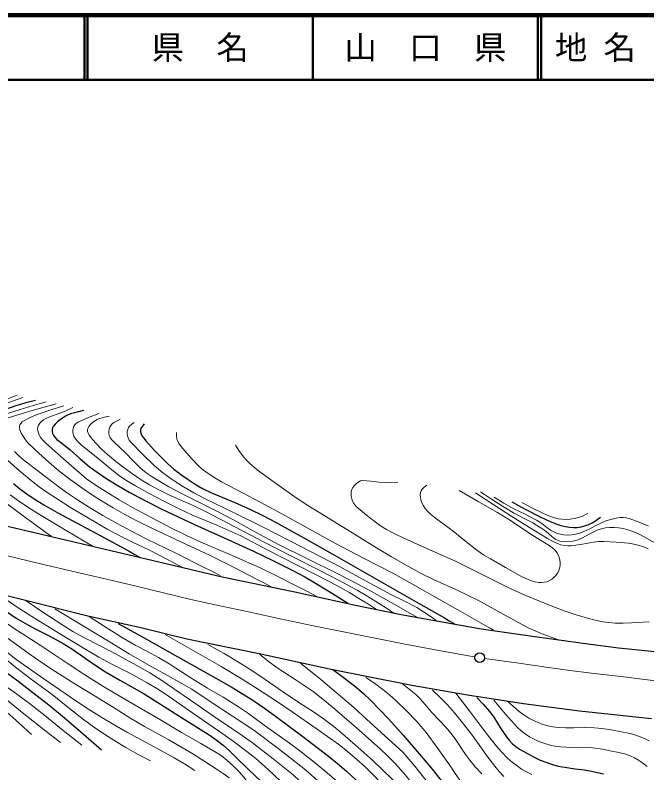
# Model space of a CAD drawing. Units: millimetres, scale not verified. Extents: x 40000 to 680000, y 20000 to 380000.
# Drawn here: x 287068 to 384566, y 263053 to 380000 of the extents above; entities that cross this region are included whole.
import ezdxf
from ezdxf.enums import TextEntityAlignment as Align

# ---------------------------------------------------------------- set-up
doc = ezdxf.new("R2010")
doc.units = ezdxf.units.MM
doc.header["$LTSCALE"] = 1000
doc.linetypes.add('CHAIN', pattern=[18.5, 12, -1.5, 3.5, -1.5])
for name, color, linetype, lineweight in [('M-BGD-EXST', 7, 'Continuous', 25), ('M-BGD-RSTR', 7, 'Continuous', 13), ('M-BMK', 2, 'CHAIN', 13), ('M-BMK-SRVR', 3, 'Continuous', 25), ('M-STR-STR1', 1, 'Continuous', 25), ('M-TTL', 2, 'Continuous', 140), ('M-TTL-LINE', 7, 'Continuous', 50)]:
    doc.layers.add(name, color=color, linetype=linetype, lineweight=lineweight)
doc.layers.add('M-TTL-TXT', color=7, linetype='Continuous')
doc.styles.add('ＭＳ ゴシック', font='')
doc.styles.get('ＭＳ ゴシック').set_extended_font_data('MS Gothic')

msp = doc.modelspace()

# ---------------------------------------------------------------- linework, layer by layer
at = {"layer": 'M-BGD-EXST'}
for points in [[(290232, 320548), (288701, 320163), (287192, 319723), (285131, 318955)], [(297633, 318989), (296619, 318743), (295630, 318441), (295060, 318208), (294524, 317924), (294059, 317601), (293618, 317219), (293250, 316878), (292930, 316501), (292825, 316281), (292774, 316028), (292783, 315722), (292853, 315418), (292984, 315118), (293170, 314847), (293492, 314520), (293869, 314225), (294739, 313593), (295556, 312925), (297027, 311588), (298526, 310308), (299858, 309355), (301234, 308446), (302940, 307399), (304687, 306399), (307172, 305059), (309681, 303774), (312214, 302544), (314774, 301367), (319322, 299327), (323864, 297250), (326853, 295814), (329818, 294322), (331760, 293287), (333671, 292200), (336054, 290752), (338413, 289263)], [(306993, 316920), (306705, 316576), (306481, 316218), (306411, 315996), (306401, 315761), (306462, 315477), (306588, 315189), (306883, 314739), (307248, 314294), (308587, 312806), (309838, 311501), (310680, 310698), (311581, 309921), (312816, 308982), (314077, 308099), (315026, 307499), (316007, 306951), (317375, 306293), (318778, 305687), (321051, 304746), (323310, 303745), (325293, 302773), (327257, 301743), (331626, 299338), (335977, 296880), (340307, 294403), (344642, 291917), (348973, 289444), (353316, 286971), (354072, 286541), (354828, 286112)], [(286792, 307704), (287797, 306893), (288852, 306119), (290151, 305250), (291500, 304420), (293657, 303195), (295850, 302019), (300276, 299648), (304648, 297244), (305432, 296810), (306224, 296371)], [(363745, 304873), (365798, 303749), (367893, 302672), (369193, 302064), (370525, 301509), (371267, 301253), (372023, 301055), (372623, 300955), (373241, 300914), (373824, 300937), (374412, 301021), (374967, 301160), (375501, 301355), (376115, 301661), (376703, 302021), (377069, 302268), (377433, 302521)], [(261207, 295783), (263058, 294254), (264954, 292767), (266781, 291440), (268644, 290160), (272807, 287410), (276966, 284644), (281071, 281811), (285159, 278939), (287501, 277234), (289817, 275473), (292268, 273529), (294682, 271538), (297547, 269093), (300388, 266621)], [(285865, 287835), (287243, 286946), (288643, 286113), (290075, 285331), (292292, 284195), (294486, 283003), (295825, 282169), (297133, 281284), (299068, 279930), (301035, 278627), (303212, 277361), (305429, 276142), (306999, 275243), (308546, 274288), (312752, 271598), (316987, 268921), (318086, 268143), (319148, 267318), (320169, 266429), (321153, 265493), (323098, 263562), (325092, 261667)], [(302991, 286112), (307336, 283664), (311688, 281211), (316037, 278775), (320396, 276336), (322019, 275374), (323618, 274355), (325550, 273026), (327450, 271646), (331456, 268663), (335447, 265646), (336840, 264511), (338194, 263332), (339641, 261972), (341049, 260567), (342464, 259096), (343865, 257608)], [(336123, 278981), (337921, 277641), (339680, 276254), (340815, 275279), (341910, 274258), (343320, 272842), (344695, 271375), (346959, 268865), (349175, 266318), (351213, 263883), (353204, 261409), (354678, 259488), (356196, 257606), (357191, 256527), (358231, 255487), (358583, 255146), (358936, 254805)], [(358324, 274701), (359313, 273643), (360264, 272538), (360835, 271779), (361362, 270980), (362102, 269774), (362889, 268605), (363313, 268084), (363787, 267598), (364334, 267141), (364923, 266727), (366026, 266074), (367158, 265473), (368124, 265023), (369119, 264627), (369999, 264337), (370904, 264103), (372201, 263868), (373519, 263691), (374918, 263508), (376302, 263266), (377891, 262916)]]:
    msp.add_lwpolyline(points, dxfattribs=at)
at = {"layer": 'M-BGD-RSTR'}
for points in [[(287365, 321328), (283705, 319943)], [(288247, 321001), (285048, 319877)], [(291838, 320319), (289825, 319758), (287838, 319142), (285744, 318457)], [(293388, 320028), (289689, 318970), (285989, 317848)], [(294564, 319702), (292269, 318959), (290070, 318185), (289300, 317849), (288487, 317425), (288174, 317210), (287923, 316965), (287799, 316770), (287733, 316556), (287733, 316295), (287795, 316020), (288012, 315504), (288284, 315013), (288660, 314466), (289081, 313960), (289878, 313157), (290733, 312382), (292268, 311008), (293833, 309689), (295577, 308331), (297355, 307024), (298845, 306000), (300370, 305026), (302170, 303945), (304001, 302917), (306054, 301839), (308142, 300811), (312663, 298707), (317186, 296582), (320852, 294752), (324500, 292863), (325545, 292315), (326598, 291762)], [(295978, 319420), (294792, 318886), (293562, 318399), (292674, 318104), (291816, 317755), (291457, 317543), (291122, 317273), (290882, 317007), (290691, 316705), (290586, 316435), (290542, 316152), (290563, 315833), (290647, 315507), (290815, 315123), (291034, 314773), (291399, 314338), (291809, 313942), (294978, 311128), (298092, 308443), (299596, 307399), (301132, 306406), (303144, 305190), (305187, 304026), (308177, 302400), (311200, 300825), (313394, 299743), (315613, 298716), (320200, 296758), (324774, 294744), (327509, 293420), (330219, 292041), (331966, 291130), (333720, 290207)], [(299979, 318516), (298403, 317911), (296830, 317241), (296555, 317046), (296311, 316797), (296137, 316539), (296012, 316243), (295952, 315936), (295954, 315624), (296021, 315302), (296146, 314998), (296391, 314607), (296694, 314239), (297240, 313696), (297817, 313207), (299303, 312059), (300759, 310858), (301976, 309830), (303227, 308853), (304409, 308071), (305633, 307333), (307856, 306115), (310117, 304944), (312268, 303853), (314452, 302814), (318202, 301264), (321923, 299660), (326187, 297375), (330478, 295145), (333611, 293587), (336714, 291976), (338554, 290930), (340364, 289832), (341592, 289063), (342823, 288280)], [(301652, 318108), (300878, 317962), (300133, 317760), (299704, 317586), (299303, 317358), (298956, 317091), (298639, 316770), (298428, 316495), (298272, 316190), (298223, 315977), (298235, 315752), (298327, 315463), (298484, 315180), (299012, 314480), (299551, 313863), (300413, 313012), (301341, 312181), (302592, 311123), (303883, 310111), (305184, 309182), (306523, 308302), (307803, 307521), (309119, 306789), (310807, 305966), (312530, 305193), (314546, 304295), (316539, 303342), (320951, 301008), (325389, 298718), (329838, 296469), (334287, 294190), (337076, 292749), (339844, 291250), (341518, 290276), (343160, 289250), (344364, 288464), (345563, 287668)], [(303290, 317619), (302789, 317409), (302322, 317148), (302054, 316928), (301825, 316662), (301668, 316393), (301560, 316088), (301511, 315766), (301522, 315432), (301591, 315123), (301717, 314836), (301943, 314504), (302230, 314193), (303186, 313346), (304097, 312459), (305260, 311222), (306440, 310053), (307304, 309381), (308214, 308749), (309495, 307948), (310809, 307197), (313146, 305951), (315506, 304761), (318111, 303485), (320686, 302157), (324182, 300202), (327716, 298295), (332195, 296097), (336680, 293889), (339371, 292502), (342043, 291056), (345559, 289090), (349072, 287097)], [(305452, 317129), (305070, 316870), (304727, 316566), (304559, 316336), (304436, 316061), (304361, 315741), (304343, 315401), (304385, 315077), (304485, 314765), (304675, 314418), (304918, 314097), (306714, 312247), (308471, 310522), (309604, 309587), (310780, 308694), (311898, 307924), (313060, 307197), (314646, 306284), (316271, 305419), (320754, 303225), (325247, 301039), (329680, 298757), (334119, 296459), (337137, 294895), (340126, 293279), (342568, 291914), (345049, 290597), (347058, 289604), (349044, 288555), (350089, 287916), (351103, 287226), (351615, 286860), (352133, 286485)], [(311981, 315578), (311981, 315059), (312041, 314561), (312154, 314222), (312324, 313904), (312740, 313356), (313220, 312824), (314348, 311545), (315486, 310344), (316150, 309780), (316864, 309253), (317875, 308591), (318921, 307978), (323365, 305649), (327761, 303289), (332134, 300892), (336505, 298471), (340921, 296152), (345361, 293857), (348392, 292194), (351404, 290474), (355732, 287998), (360082, 285543), (360474, 285323), (360875, 285098)], [(321053, 313649), (321583, 312810), (322159, 312010), (322687, 311404), (323261, 310839), (324135, 310088), (325053, 309380), (327748, 307406), (330464, 305491), (332255, 304312), (334090, 303175), (338345, 300577), (342597, 297956), (345176, 296407), (347796, 294904), (349757, 293842), (351745, 292835), (355165, 291276), (358557, 289664), (362392, 287526), (366267, 285435), (367449, 284898), (368654, 284416), (369792, 284003), (370936, 283607)], [(286985, 312650), (287543, 312068), (288146, 311526), (291482, 308947), (294819, 306443), (296674, 305188), (298561, 303984), (300609, 302757), (302688, 301581), (305033, 300331), (307414, 299130), (311892, 296940), (316364, 294710), (317542, 294116), (318720, 293522)], [(285873, 311300), (287799, 309609), (289772, 307957), (290753, 307193), (291783, 306469), (293690, 305222), (295631, 304024), (298478, 302297), (301350, 300624), (303202, 299643), (305083, 298715), (307795, 297412), (310488, 296051), (311636, 295428), (312779, 294795)], [(346148, 307936), (344697, 307888), (343237, 307899), (341958, 308065), (340651, 308173), (340375, 308105), (340110, 307977), (339756, 307719), (339432, 307406), (339210, 307119), (339039, 306795), (338943, 306469), (338906, 306126), (338928, 305736), (339012, 305350), (339158, 304961), (339357, 304603), (339654, 304224), (339992, 303888), (341304, 302800), (342633, 301776), (343482, 301182), (344369, 300636), (345689, 299928), (347036, 299274), (351096, 297500), (355134, 295669), (359145, 293643), (363186, 291669), (365652, 290550), (368154, 289481), (370047, 288719), (371961, 288015), (373668, 287444), (375396, 286930), (376577, 286623), (377779, 286372), (378714, 286239), (379657, 286166), (380934, 286144), (382215, 286182), (384932, 286365)], [(350585, 307477), (350206, 307171), (349878, 306828), (349730, 306585), (349637, 306315), (349593, 305984), (349608, 305625), (349695, 305185), (349844, 304750), (350070, 304282), (350341, 303861), (350702, 303423), (351102, 303031), (351893, 302405), (352733, 301818), (353866, 300992), (354947, 300130), (356613, 298738), (358303, 297404), (359353, 296714), (360449, 296066), (362725, 294731), (365010, 293460), (365881, 293052), (366785, 292695), (367324, 292536), (367870, 292438), (368298, 292418), (368726, 292459), (369126, 292557), (369521, 292718), (369894, 292936), (370235, 293207), (370529, 293515), (370776, 293862), (370959, 294225), (371091, 294621), (371168, 295043), (371186, 295481), (371144, 295913), (371043, 296328), (370890, 296706), (370683, 297058), (370396, 297409), (370063, 297722), (369473, 298156), (368837, 298549), (367078, 299633), (365426, 300720), (363502, 301984), (361494, 303229), (358550, 304947), (355584, 306610)], [(358899, 306406), (360581, 305277), (362295, 304198), (364005, 303206), (365756, 302261), (366951, 301630), (368114, 300947), (368756, 300504), (369374, 300003), (369889, 299533), (370434, 299115), (370780, 298947), (371152, 298835), (371681, 298752), (372227, 298729), (372802, 298768), (373371, 298866), (373958, 299030), (374534, 299254), (375757, 299930), (376998, 300546), (377585, 300725), (378188, 300845), (378848, 300914), (379521, 300924), (380213, 300869), (380910, 300753), (381654, 300565), (382379, 300318), (383274, 299931), (384147, 299488), (386057, 298423)], [(284450, 305527), (288496, 302590), (292532, 299652), (292573, 299622), (292621, 299587)], [(286317, 305967), (287589, 305032), (289182, 303947), (290817, 302907), (294954, 300439), (299117, 297991)], [(384748, 297645), (384084, 297932), (383390, 298165), (382578, 298353), (381749, 298483), (379852, 298651), (377942, 298759), (377135, 298751), (376335, 298682), (374641, 298349), (372910, 298072), (372373, 298067), (371845, 298123), (371310, 298248), (370776, 298437), (370007, 298797), (369246, 299222), (366445, 300901), (363729, 302597), (360933, 304406), (358134, 306253)], [(360979, 305591), (362498, 304683), (364046, 303828), (365796, 302973), (367520, 302063), (368345, 301525), (369149, 300929), (369716, 300531), (370308, 300189), (370744, 300004), (371213, 299872), (371750, 299788), (372297, 299763), (372927, 299802), (373554, 299901), (374214, 300070), (374854, 300296), (375783, 300727), (376695, 301216), (377447, 301605), (378232, 301942), (379022, 302176), (379846, 302357), (380380, 302449), (380924, 302481), (381374, 302432), (381828, 302322), (383355, 301743), (384837, 301118)], [(365263, 304775), (366930, 303902), (368631, 303080), (369455, 302727), (370307, 302427), (370887, 302282), (371478, 302197), (372098, 302175), (372720, 302214), (373386, 302315), (374035, 302473), (374633, 302689), (375207, 302960), (375331, 303023), (375464, 303092)], [(251326, 298049), (254121, 295307), (256969, 292598), (258231, 291509), (259532, 290467), (261357, 289103), (263227, 287782), (264630, 286842), (266073, 285948), (269470, 284057), (272843, 282111), (274495, 281027), (276124, 279886), (279312, 277552), (282461, 275171), (284143, 273821), (285794, 272418), (287707, 270719), (289608, 268989)], [(255097, 297270), (257784, 294754), (260524, 292270), (261797, 291193), (263108, 290164), (264930, 288862), (266795, 287602), (270695, 284935), (274630, 282315), (277267, 280576), (279871, 278786), (281960, 277272), (284013, 275709), (287905, 272587), (291815, 269480), (292941, 268602), (294075, 267719)], [(258235, 296607), (259351, 295501), (260513, 294434), (261636, 293520), (262805, 292646), (265750, 290533), (268663, 288369), (270927, 286694), (273237, 285060), (277314, 282186), (281377, 279278), (284160, 277423), (286909, 275518), (289284, 273739), (291630, 271905), (294492, 269613), (297337, 267301)], [(266432, 294844), (270398, 291829), (274362, 288784), (276765, 286971), (279212, 285201), (281810, 283402), (284372, 281555), (286847, 279564), (289359, 277622), (291090, 276403), (292791, 275130), (295193, 273178), (297641, 271265), (299166, 270152), (300734, 269082), (302439, 267998), (304175, 266966), (306056, 265910), (307953, 264882)], [(270718, 293894), (272870, 291926), (275069, 289997), (276540, 288784), (278056, 287611), (280641, 285741), (283196, 283818), (285274, 282110), (287395, 280445), (291475, 277579), (295594, 274750), (297998, 273151), (300444, 271598), (302352, 270448), (304290, 269351), (307960, 267394), (311609, 265380), (313223, 264422), (314821, 263440)], [(274325, 292992), (278205, 289854), (282092, 286714), (284109, 285143), (286171, 283612), (289249, 281421), (292368, 279273), (294306, 278003), (296285, 276778), (299416, 274906), (302517, 272981), (304762, 271555), (307038, 270181), (310765, 268125), (314470, 266012), (316364, 264824), (318225, 263587), (319164, 262944), (320108, 262292)], [(277440, 292254), (279950, 290306), (282506, 288399), (284610, 286906), (286757, 285458), (290944, 282750), (295115, 279992), (297846, 278195), (300616, 276444), (303383, 274765), (306192, 273132), (309484, 271235), (312744, 269287), (315736, 267578), (318708, 265811), (319433, 265282), (320117, 264709), (320914, 263944), (321672, 263134), (322288, 262431), (322895, 261719)], [(284554, 290566), (287072, 288845), (289631, 287170), (293787, 284595), (297975, 282071), (299970, 280927), (302004, 279830), (304744, 278419), (307453, 276957), (308933, 276068), (310382, 275128), (314483, 272283), (318591, 269435), (320718, 267924), (322810, 266364), (324211, 265250), (325573, 264092), (326894, 262872), (328175, 261608), (328848, 260923), (329518, 260235)], [(288767, 289623), (291489, 287767), (294247, 285959), (295984, 284888), (297750, 283870), (301865, 281757), (305953, 279590), (307843, 278467), (309710, 277288), (312349, 275522), (314963, 273700), (317704, 271783), (320489, 269909), (322123, 268809), (323719, 267662), (326867, 265220), (329985, 262725), (330968, 261835), (331911, 260900), (332595, 260186), (333280, 259456)], [(293194, 288393), (297464, 285820), (301728, 283221), (304688, 281415), (307679, 279661), (311036, 277840), (314359, 275969), (317475, 273848), (320626, 271776), (322386, 270652), (324111, 269477), (327889, 266638), (331636, 263747), (332756, 262772), (333837, 261752), (335168, 260412), (336477, 259046)], [(298485, 287192), (301099, 285502), (303758, 283855), (305609, 282783), (307489, 281764), (309175, 280853), (310841, 279884), (313784, 277991), (316767, 276143), (319172, 274730), (321545, 273266), (322951, 272297), (324323, 271279), (326042, 269990), (327802, 268745), (329425, 267620), (331015, 266445), (333467, 264503), (335892, 262506), (336945, 261571), (337963, 260586), (339013, 259478), (340046, 258337)], [(310207, 284405), (314547, 281957), (318877, 279468), (321692, 277773), (324483, 276022), (327246, 274227), (329974, 272382), (333504, 269922), (337004, 267411), (338420, 266298), (339807, 265133), (341070, 263994), (342292, 262813), (343620, 261429), (344905, 260004), (346335, 258343), (347752, 256656)], [(316806, 282888), (319327, 281460), (321818, 279980), (323753, 278758), (325663, 277480), (328329, 275623), (331029, 273815), (332942, 272574), (334819, 271283), (336233, 270207), (337610, 269082), (339981, 267019), (342323, 264903), (343772, 263538), (345185, 262124), (346236, 260990), (347244, 259816), (348540, 258190), (349801, 256533)], [(324799, 281372), (326142, 280284), (327529, 279239), (330304, 277447), (333054, 275598), (334545, 274441), (336001, 273235), (339727, 270018), (343420, 266751), (344590, 265648), (345716, 264504), (347020, 263043), (348286, 261534), (350662, 258714), (353080, 255919)], [(331116, 279960), (334223, 277460), (337292, 274914), (339348, 273122), (341372, 271277), (344151, 268774), (346882, 266230), (347843, 265189), (348760, 264106), (351842, 260176), (354938, 256259), (355267, 255845), (355602, 255424)], [(341198, 277774), (342527, 276879), (343825, 275930), (344833, 275096), (345811, 274209), (347410, 272664), (348961, 271080), (349743, 270202), (350487, 269274), (352316, 266797), (354102, 264277), (354877, 263095), (355704, 261945), (356237, 261316), (356821, 260720), (359118, 258734), (361467, 256784), (362306, 256160), (363184, 255583), (364067, 255087), (364990, 254637), (366392, 254041), (367821, 253487)], [(346861, 276781), (347898, 275979), (348893, 275134), (349620, 274412), (350313, 273640), (351403, 272358), (352545, 271108), (353474, 270142), (354354, 269140), (355096, 268127), (355797, 267068), (356487, 266024), (357225, 265018), (358123, 263937), (359076, 262884)], [(351480, 275837), (352664, 274707), (353805, 273535), (354885, 272304), (355919, 271035), (357324, 269216), (358687, 267354), (359866, 265693), (361098, 264063), (361780, 263257), (362514, 262484)], [(355086, 275340), (357152, 272686), (359172, 269993), (360339, 268445), (361552, 266934), (362279, 266122), (363059, 265341), (363773, 264709), (364525, 264123), (365237, 263641), (365987, 263205), (366803, 262812)], [(360947, 274248), (362743, 272132), (364584, 270057), (365167, 269537), (365798, 269056), (366475, 268616), (367183, 268229), (367917, 267895), (368681, 267613), (369500, 267374), (370333, 267194), (371224, 267064), (372133, 266993), (374194, 266978), (376243, 266902), (377710, 266689), (379185, 266414), (380254, 266193), (381301, 265914), (381996, 265672), (382664, 265376), (383301, 265017), (383909, 264604), (384605, 264049)], [(384903, 267983), (384314, 268307), (383687, 268583), (382847, 268875), (381980, 269112), (380378, 269458), (378770, 269744), (377625, 269891), (376461, 269979), (374894, 270029), (373309, 270018), (372085, 270013), (370858, 270068), (370075, 270161), (369299, 270314), (368535, 270528), (367787, 270800), (367053, 271131), (366347, 271514), (365601, 271998), (364883, 272536), (364001, 273275), (363132, 274049)]]:
    msp.add_lwpolyline(points, dxfattribs=at)
at = {"layer": 'M-BMK'}
for points in [[(261571, 302139), (266429, 301005), (271298, 299876), (276160, 298764), (281031, 297656), (285887, 296524), (290750, 295359), (295604, 294210), (300473, 293084), (305330, 291948), (310187, 290773), (314184, 289830), (318202, 288944), (323078, 287893), (327965, 286844), (332848, 285821), (337744, 284820), (342631, 283823), (347533, 282848), (352435, 281929), (357355, 281054), (357690, 280996), (358035, 280935)], [(261571, 302139), (266429, 301005), (271298, 299876), (276160, 298764), (281031, 297656), (285887, 296524), (290750, 295359), (295604, 294210), (300473, 293084), (305330, 291948), (310187, 290773), (314184, 289830), (318202, 288944), (323078, 287893), (327965, 286844), (332848, 285821), (337744, 284820), (342631, 283823), (347533, 282848), (352435, 281929), (357355, 281054), (357690, 280996), (358035, 280935)], [(261571, 302139), (266429, 301005), (271298, 299876), (276160, 298764), (281031, 297656), (285887, 296524), (290750, 295359), (295604, 294210), (300473, 293084), (305330, 291948), (310187, 290773), (314184, 289830), (318202, 288944), (323078, 287893), (327965, 286844), (332848, 285821), (337744, 284820), (342631, 283823), (347533, 282848), (352435, 281929), (357355, 281054), (357690, 280996), (358035, 280935)], [(359517, 280706), (364457, 280035), (369401, 279324), (372702, 278843), (376011, 278422), (380964, 277868), (385925, 277263)], [(359517, 280706), (364457, 280035), (369401, 279324), (372702, 278843), (376011, 278422), (380964, 277868), (385925, 277263)]]:
    msp.add_lwpolyline(points, dxfattribs=at)
at = {"layer": 'M-BMK-SRVR'}
msp.add_circle((358776, 280818), 746, dxfattribs=at)
at = {"layer": 'M-STR-STR1'}
for p, q in [((279604, 302598), (301812, 297380)), ((301812, 297380), (310979, 295194)), ((310979, 295194), (319018, 293325)), ((319018, 293325), (330225, 290998)), ((288848, 289588), (279263, 291961)), ((330225, 290998), (339604, 288953)), ((298297, 287261), (288848, 289588)), ((339604, 288953), (346656, 287472)), ((306266, 285498), (298297, 287261)), ((346656, 287472), (358991, 285299)), ((313564, 283700), (306266, 285498)), ((358991, 285299), (367629, 284065)), ((324714, 281443), (313564, 283700)), ((367629, 284065), (375104, 283043)), ((375104, 283043), (380181, 282373)), ((380181, 282373), (390825, 281280)), ((335573, 279081), (324714, 281443)), ((348274, 276542), (335573, 279081)), ((356877, 275061), (348274, 276542)), ((365551, 273722), (356877, 275061)), ((374154, 272593), (365551, 273722)), ((385268, 271395), (374154, 272593))]:
    msp.add_line(p, q, dxfattribs=at)
at = {"layer": 'M-TTL'}
msp.add_line((680000, 380000), (40000, 380000), dxfattribs=at)
at = {"layer": 'M-TTL-LINE'}
for p, q in [((297750, 380000), (297750, 370000)), ((298250, 380000), (298250, 370000)), ((333000, 380000), (333000, 370000)), ((367750, 380000), (367750, 370000)), ((368250, 380000), (368250, 370000)), ((40000, 370000), (680000, 370000))]:
    msp.add_line(p, q, dxfattribs=at)

# ---------------------------------------------------------------- texts
at = {"layer": 'M-TTL-TXT', "style": 'ＭＳ ゴシック'}
for s, p in [('県\u3000名', (315625, 375000)), ('山\u3000口\u3000県', (350375, 375000))]:
    msp.add_text(s, height=3666, dxfattribs=at).set_placement(p, align=Align.MIDDLE_CENTER)
msp.add_text('地 名', height=3666, dxfattribs=at).set_placement((370380, 375000), align=Align.MIDDLE_LEFT)

doc.saveas('drawing.dxf')
